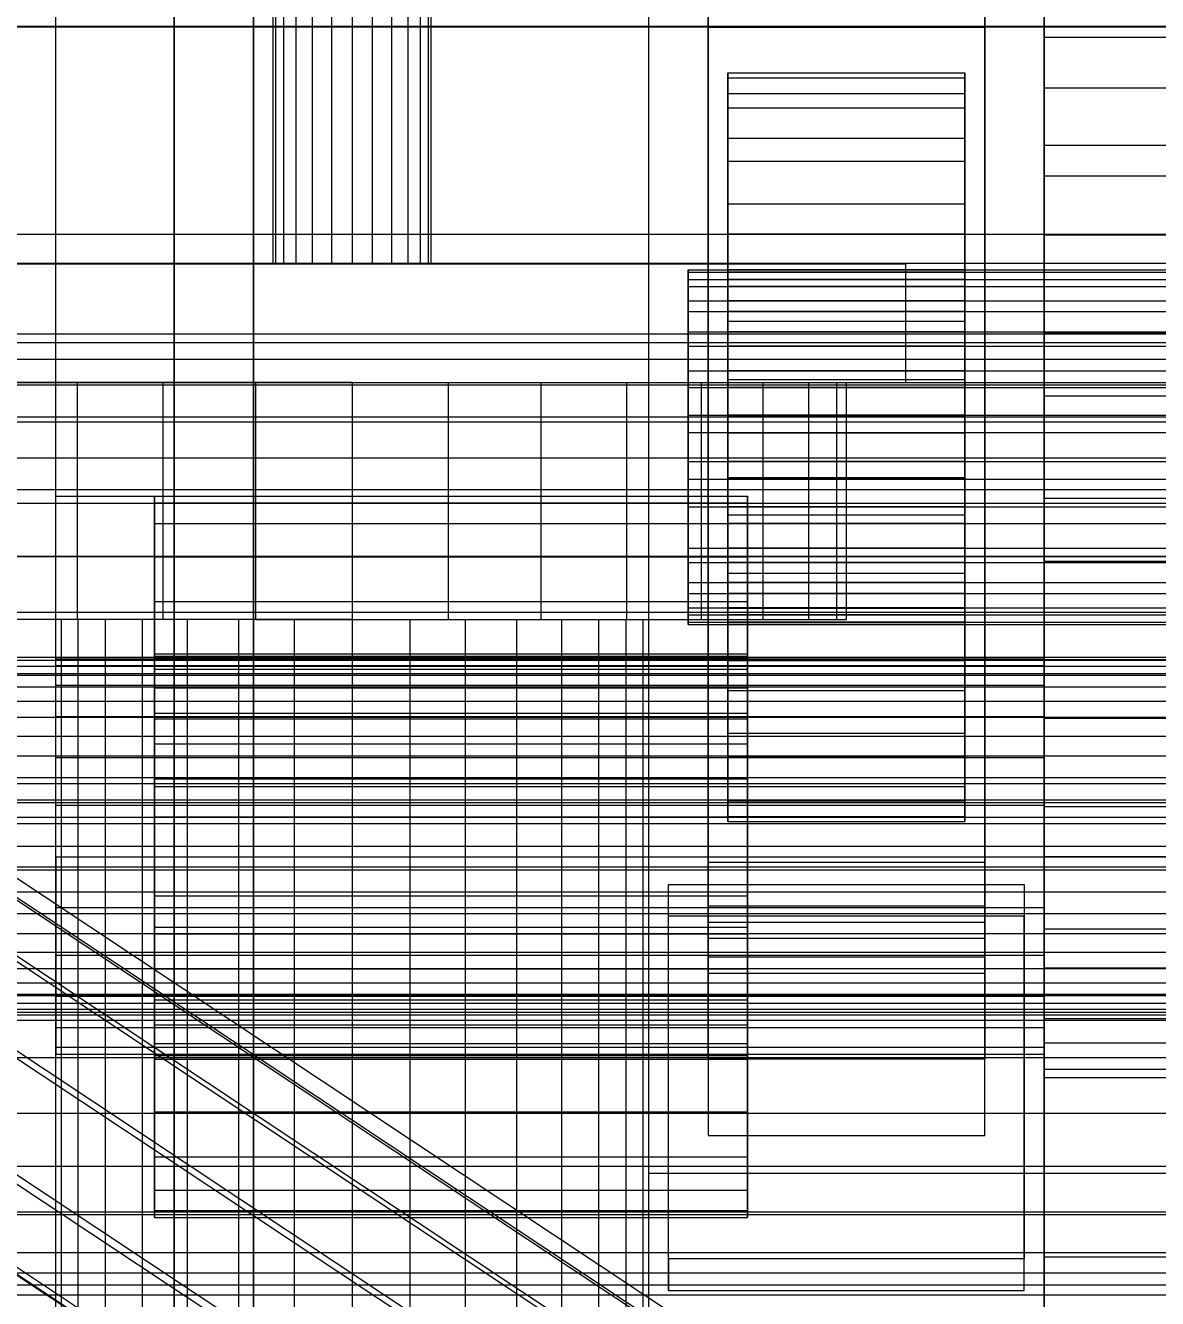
# Model space of a CAD drawing. Header units: millimetres. Extents: x -1970 to 34302, y -65268 to 6837.
# Drawn here: x -301.5 to -244.3, y -34964.4 to -34899.9 of the extents above; entities that cross this region are included whole.
import ezdxf

# ---------------------------------------------------------------- set-up
doc = ezdxf.new("R2010")
doc.units = ezdxf.units.MM
for name, color, linetype, lineweight in [('COTAS_O', 1, 'Continuous', 0), ('COTAS_P', 1, 'Continuous', 0), ('frontal_briquetadora', 7, 'Continuous', 0), ('frontal_C01', 7, 'Continuous', 0), ('frontal_C02', 7, 'Continuous', 0), ('frontal_C05', 7, 'Continuous', 0), ('frontal_C07', 7, 'Continuous', 0), ('frontal_mezcladora', 7, 'Continuous', 0), ('frontal_tolva_provisional', 7, 'Continuous', 0)]:
    doc.layers.add(name, color=color, linetype=linetype, lineweight=lineweight)
doc.dimstyles.new('R19_100', dxfattribs={"dimtxt": 250, "dimasz": 150, "dimexe": 150, "dimexo": 80, "dimgap": 100, "dimtad": 1, "dimtih": 1, "dimtoh": 1, "dimdsep": 46, "dimcen": 0.09, "dimadec": 0, "dimazin": 0, "dimtfac": 1, "dimtdec": 4, "dimtofl": 0, "dimtmove": 0, "dimatfit": 3, "dimfxl": 1, "dimtolj": 1, "dimtzin": 0, "dimarcsym": 0})

# ---------------------------------------------------------------- blocks, each defined once
blk = doc.blocks.new('*D38')
at = {"layer": 'COTAS_O', "color": 0, "lineweight": -2, "transparency": 16777216}
for p, q in [((-570, -33700), (200, -33700)), ((50, -34750), (50, -33850)), ((-570, -34900), (200, -34900))]:
    blk.add_line(p, q, dxfattribs=at)
at = {"layer": 'COTAS_O', "color": 0, "transparency": 16777216}
for points in [[(25, -33850), (75, -33850), (50, -33700)], [(25, -34750), (75, -34750), (50, -34900)]]:
    blk.add_solid(points, dxfattribs=at)
at = {"layer": 'Defpoints', "color": 0, "transparency": 16777216}
for p in [(-650, -33700), (50, -33700), (-650, -34900)]:
    blk.add_point(p, dxfattribs=at)
blk = doc.blocks.new('*D39')
at = {"layer": 'COTAS_O', "color": 0, "lineweight": -2, "transparency": 16777216}
for p, q in [((-650, -34820), (-650, -34050)), ((650, -34820), (650, -34050)), ((-500, -34200), (500, -34200))]:
    blk.add_line(p, q, dxfattribs=at)
at = {"layer": 'COTAS_O', "color": 0, "transparency": 16777216}
for points in [[(-500, -34175), (-500, -34225), (-650, -34200)], [(500, -34175), (500, -34225), (650, -34200)]]:
    blk.add_solid(points, dxfattribs=at)
at = {"layer": 'Defpoints', "color": 0, "transparency": 16777216}
for p in [(650, -34200), (-650, -34900), (650, -34900)]:
    blk.add_point(p, dxfattribs=at)
blk = doc.blocks.new('*D42')
at = {"layer": 'COTAS_P', "color": 0, "lineweight": -2, "transparency": 16777216}
for p, q in [((-724, -34900), (46, -34900)), ((-104, -35850), (-104, -35050)), ((-724, -36000), (46, -36000))]:
    blk.add_line(p, q, dxfattribs=at)
at = {"layer": 'COTAS_P', "color": 0, "transparency": 16777216}
for points in [[(-129, -35050), (-79, -35050), (-104, -34900)], [(-129, -35850), (-79, -35850), (-104, -36000)]]:
    blk.add_solid(points, dxfattribs=at)
at = {"layer": 'Defpoints', "color": 0, "transparency": 16777216}
for p in [(-804, -34900), (-104, -34900), (-804, -36000)]:
    blk.add_point(p, dxfattribs=at)

msp = doc.modelspace()

# ---------------------------------------------------------------- linework, layer by layer
at = {"layer": 'frontal_briquetadora'}
for p, q in [((-1330, -34940), (340, -34940)), ((-1330, -34950), (340, -34950))]:
    msp.add_line(p, q, dxfattribs=at)
at = {"layer": 'frontal_C01'}
for p, q in [((-250, -32680.37), (-250, -35735.764)), ((-250, -35740.498), (-250, -32685.104)), ((-311.15, -34915.54), (311.15, -34915.54)), ((-311.15, -34915.982), (311.15, -34915.982)), ((-311.15, -34916.825), (311.15, -34916.825)), ((-311.15, -34918.122), (311.15, -34918.122)), ((-311.15, -34919.749), (311.15, -34919.749)), ((-311.15, -34921.813), (311.15, -34921.813)), ((-332.629, -34923.698), (-148.32, -35046.029)), ((-331.181, -34923.69), (-146.872, -35046.022)), ((-311.15, -34924.115), (311.15, -34924.115)), ((-334.938, -34925.145), (-150.629, -35047.476)), ((-330.692, -34925.124), (-146.383, -35047.455)), ((-311.15, -34926.804), (311.15, -34926.804)), ((-355.53, -34927.555), (-141.731, -35069.46)), ((-355.017, -34927.553), (-141.218, -35069.457)), ((-337.95, -34927.934), (-153.641, -35050.265)), ((-331.197, -34927.9), (-146.887, -35050.232)), ((-354.844, -34928.061), (-141.045, -35069.965)), ((-311.15, -34929.623), (311.15, -34929.623)), ((-341.461, -34931.874), (-157.152, -35054.205)), ((-332.659, -34931.83), (-148.35, -35054.162)), ((-440, -34931.906), (440, -34931.906)), ((-440, -34932.063), (440, -34932.063)), ((-440, -34932.361), (440, -34932.361)), ((-440, -34932.821), (440, -34932.821)), ((311.15, -34932.755), (-311.15, -34932.755)), ((-440, -34933.398), (440, -34933.398)), ((-440, -34934.129), (440, -34934.129)), ((-440, -34934.944), (440, -34934.944)), ((-440, -34935.897), (440, -34935.897)), ((-311.15, -34935.899), (311.15, -34935.899)), ((-440, -34936.896), (440, -34936.896)), ((-334.981, -34936.646), (-150.672, -35058.977)), ((440, -34938.006), (-440, -34938.006)), ((-440, -34939.12), (440, -34939.12)), ((-311.15, -34939.26), (311.15, -34939.26)), ((-440, -34940.311), (440, -34940.311)), ((-440, -34941.464), (440, -34941.464)), ((-440, -34942.655), (440, -34942.655)), ((-311.15, -34942.515), (311.15, -34942.515)), ((-440, -34943.769), (440, -34943.769)), ((-440, -34944.879), (440, -34944.879)), ((-440, -34945.878), (440, -34945.878)), ((-311.15, -34945.876), (311.15, -34945.876)), ((-440, -34946.831), (440, -34946.831)), ((-440, -34947.646), (440, -34947.646)), ((-440, -34948.377), (440, -34948.377)), ((-440, -34948.954), (440, -34948.954)), ((-311.15, -34949.02), (311.15, -34949.02)), ((-440, -34949.414), (440, -34949.414)), ((-440, -34949.712), (440, -34949.712)), ((-440, -34949.869), (440, -34949.869)), ((-450, -34950.263), (450, -34950.263)), ((-311.15, -34952.152), (311.15, -34952.152)), ((-311.15, -34954.971), (311.15, -34954.971)), ((-311.15, -34957.66), (311.15, -34957.66)), ((-311.15, -34959.962), (311.15, -34959.962)), ((-311.15, -34962.026), (311.15, -34962.026)), ((450, -34963.07), (-450, -34963.07)), ((-311.15, -34963.653), (311.15, -34963.653))]:
    msp.add_line(p, q, dxfattribs=at)
at = {"layer": 'frontal_C02'}
for p, q in [((-250, -32976.99), (-250, -35767.535)), ((-250, -35772.314), (-250, -32981.769)), ((-425, -34911.965), (425, -34911.965)), ((425, -34923.441), (-425, -34923.441)), ((425, -34926.812), (-425, -34926.812)), ((-425, -34938.288), (425, -34938.288))]:
    msp.add_line(p, q, dxfattribs=at)
at = {"layer": 'frontal_C05'}
for p, q in [((-300, -34923.75), (-300, -34858)), ((-300, -34918), (-300, -34858)), ((-289, -34912), (-289, -34858)), ((-288.864, -34912), (-288.864, -34858)), ((-288.464, -34912), (-288.464, -34858)), ((-287.828, -34912), (-287.828, -34858)), ((-287, -34912), (-287, -34858)), ((-286.035, -34912), (-286.035, -34858)), ((-285, -34858), (-285, -34912)), ((-283.965, -34912), (-283.965, -34858)), ((-283, -34912), (-283, -34858)), ((-282.172, -34912), (-282.172, -34858)), ((-281.536, -34912), (-281.536, -34858)), ((-281.136, -34912), (-281.136, -34858)), ((-281, -34912), (-281, -34858)), ((-270, -34923.75), (-270, -34858)), ((-270, -34918), (-270, -34858)), ((-250, -34897.285), (-250, -34903.794)), ((-250, -34903.794), (-250, -34906)), ((-250, -34906), (250, -34906)), ((-250, -34913.854), (-250, -34906.903)), ((-313, -34912), (-257, -34912)), ((-288.864, -34912), (-289, -34912)), ((-288.464, -34912), (-288.864, -34912)), ((-287.828, -34912), (-288.464, -34912)), ((-287, -34912), (-287.828, -34912)), ((-286.035, -34912), (-287, -34912)), ((-286.035, -34912), (-285, -34912)), ((-285, -34912), (-283.965, -34912)), ((-283.965, -34912), (-283, -34912)), ((-283, -34912), (-282.172, -34912)), ((-282.172, -34912), (-281.536, -34912)), ((-281.536, -34912), (-281.136, -34912)), ((-281.136, -34912), (-281, -34912)), ((-257, -34918), (-257, -34912)), ((-250, -34926.38), (-250, -34913.854)), ((-313, -34918), (-257, -34918)), ((-298.889, -34918), (-302.678, -34918)), ((-300, -34918), (-270, -34918)), ((-294.567, -34918), (-298.889, -34918)), ((-298.889, -34930), (-298.889, -34918)), ((-289.877, -34918), (-294.567, -34918)), ((-294.567, -34930), (-294.567, -34918)), ((-285, -34918), (-289.877, -34918)), ((-289.877, -34930), (-289.877, -34918)), ((-285, -34918), (-280.123, -34918)), ((-285, -34918), (-285, -34930)), ((-280.123, -34918), (-275.433, -34918)), ((-280.123, -34930), (-280.123, -34918)), ((-275.433, -34918), (-271.111, -34918)), ((-275.433, -34930), (-275.433, -34918)), ((-271.111, -34918), (-267.322, -34918)), ((-271.111, -34930), (-271.111, -34918)), ((-270, -34918), (270, -34918)), ((-270, -34958), (-270, -34918)), ((-267.322, -34918), (-264.213, -34918)), ((-267.322, -34930), (-267.322, -34918)), ((-264.213, -34918), (-261.903, -34918)), ((-264.213, -34930), (-264.213, -34918)), ((-261.903, -34918), (-260.48, -34918)), ((-261.903, -34930), (-261.903, -34918)), ((-260.48, -34918), (-260, -34918)), ((-260.48, -34930), (-260.48, -34918)), ((-260, -34930), (-260, -34918)), ((-300, -34923.75), (-270, -34923.75)), ((-295, -34931.75), (-295, -34923.75)), ((-295, -34923.75), (-295, -34924.101)), ((-295, -34923.75), (-265, -34923.75)), ((-295, -34931.947), (-295, -34924.101)), ((-295, -34924.101), (-295, -34925.139)), ((-295, -34924.101), (-265, -34924.101)), ((-265, -34924.101), (-265, -34923.75)), ((-265, -34923.75), (-265, -34931.75)), ((-265, -34925.139), (-265, -34924.101)), ((-265, -34924.101), (-265, -34931.947)), ((-295, -34932.53), (-295, -34925.139)), ((-295, -34925.139), (-295, -34926.826)), ((-295, -34925.139), (-265, -34925.139)), ((-265, -34926.826), (-265, -34925.139)), ((-265, -34925.139), (-265, -34932.53)), ((-250, -34942), (-250, -34926.38)), ((-295, -34933.477), (-295, -34926.826)), ((-295, -34926.826), (-295, -34929.095)), ((-295, -34926.826), (-265, -34926.826)), ((-265, -34929.095), (-265, -34926.826)), ((-265, -34926.826), (-265, -34933.477)), ((-295, -34934.752), (-295, -34929.095)), ((-295, -34929.095), (-295, -34931.861)), ((-295, -34929.095), (-265, -34929.095)), ((-265, -34931.861), (-265, -34929.095)), ((-265, -34929.095), (-265, -34934.752)), ((-298.889, -34930), (-302.678, -34930)), ((-299.712, -34930), (-300, -34930)), ((-300, -35050), (-300, -34930)), ((-298.858, -34930), (-299.712, -34930)), ((-299.712, -35050), (-299.712, -34930)), ((-294.567, -34930), (-298.889, -34930)), ((-297.472, -34930), (-298.858, -34930)), ((-298.858, -35050), (-298.858, -34930)), ((-295.607, -34930), (-297.472, -34930)), ((-297.472, -35050), (-297.472, -34930)), ((-293.334, -34930), (-295.607, -34930)), ((-295.607, -35050), (-295.607, -34930)), ((-289.877, -34930), (-294.567, -34930)), ((-290.74, -34930), (-293.334, -34930)), ((-293.334, -35050), (-293.334, -34930)), ((-287.926, -34930), (-290.74, -34930)), ((-290.74, -35050), (-290.74, -34930)), ((-289.877, -34930), (-285, -34930)), ((-285, -34930), (-287.926, -34930)), ((-287.926, -35050), (-287.926, -34930)), ((-285, -34930), (-282.074, -34930)), ((-285, -34930), (-285, -35050)), ((-285, -34930), (-280.123, -34930)), ((-282.074, -34930), (-279.26, -34930)), ((-282.074, -35050), (-282.074, -34930)), ((-280.123, -34930), (-275.433, -34930)), ((-279.26, -34930), (-276.666, -34930)), ((-279.26, -35050), (-279.26, -34930)), ((-276.666, -34930), (-274.393, -34930)), ((-276.666, -35050), (-276.666, -34930)), ((-275.433, -34930), (-271.111, -34930)), ((-274.393, -34930), (-272.528, -34930)), ((-274.393, -35050), (-274.393, -34930)), ((-272.528, -34930), (-271.142, -34930)), ((-272.528, -35050), (-272.528, -34930)), ((-271.142, -34930), (-270.288, -34930)), ((-271.142, -35050), (-271.142, -34930)), ((-271.111, -34930), (-267.322, -34930)), ((-270.288, -34930), (-270, -34930)), ((-270.288, -35050), (-270.288, -34930)), ((-270, -35050), (-270, -34930)), ((-267.322, -34930), (-264.213, -34930)), ((-264.213, -34930), (-261.903, -34930)), ((-261.903, -34930), (-260.48, -34930)), ((-260.48, -34930), (-260, -34930)), ((-295, -34931.947), (-295, -34931.75)), ((-265, -34931.75), (-295, -34931.75)), ((-295, -34936.305), (-295, -34931.861)), ((-295, -34931.861), (-295, -34935.016)), ((-295, -34931.861), (-265, -34931.861)), ((-265, -34931.75), (-265, -34931.947)), ((-265, -34935.016), (-265, -34931.861)), ((-265, -34931.861), (-265, -34936.305)), ((-300, -34932.341), (-300, -34932)), ((-250, -34932), (-300, -34932)), ((-300, -34933.34), (-300, -34932.341)), ((-250, -34932.341), (-300, -34932.341)), ((-295, -34932.53), (-295, -34931.947)), ((-265, -34931.947), (-295, -34931.947)), ((-265, -34931.947), (-265, -34932.53)), ((-250, -34932.341), (-250, -34932)), ((-250, -34933.34), (-250, -34932.341)), ((-295, -34933.477), (-295, -34932.53)), ((-265, -34932.53), (-295, -34932.53)), ((-265, -34932.53), (-265, -34933.477)), ((-300, -34934.929), (-300, -34933.34)), ((-250, -34933.34), (-300, -34933.34)), ((-295, -34934.752), (-295, -34933.477)), ((-265, -34933.477), (-295, -34933.477)), ((-265, -34933.477), (-265, -34934.752)), ((-250, -34934.929), (-250, -34933.34)), ((-300, -34937), (-300, -34934.929)), ((-250, -34934.929), (-300, -34934.929)), ((-295, -34936.305), (-295, -34934.752)), ((-265, -34934.752), (-295, -34934.752)), ((-295, -34938.077), (-295, -34935.016)), ((-295, -34935.016), (-295, -34938.44)), ((-295, -34935.016), (-265, -34935.016)), ((-265, -34934.752), (-265, -34936.305)), ((-265, -34938.44), (-265, -34935.016)), ((-265, -34935.016), (-265, -34938.077)), ((-250, -34937), (-250, -34934.929)), ((-295, -34938.077), (-295, -34936.305)), ((-265, -34936.305), (-295, -34936.305)), ((-265, -34936.305), (-265, -34938.077)), ((-300, -34939.412), (-300, -34937)), ((-250, -34937), (-300, -34937)), ((-250, -34939.412), (-250, -34937)), ((-295, -34940), (-295, -34938.077)), ((-265, -34938.077), (-295, -34938.077)), ((-265, -34938.077), (-265, -34940)), ((-295, -34940), (-295, -34938.44)), ((-295, -34938.44), (-295, -34942)), ((-295, -34938.44), (-265, -34938.44)), ((-265, -34942), (-265, -34938.44)), ((-265, -34938.44), (-265, -34940)), ((-300, -34942), (-300, -34939.412)), ((-250, -34939.412), (-300, -34939.412)), ((-250, -34942), (-250, -34939.412)), ((-295, -34942), (-295, -34940)), ((-265, -34940), (-295, -34940)), ((-265, -34940), (-265, -34942)), ((-300, -34942), (-300, -34944.588)), ((-300, -34942), (-250, -34942)), ((-295, -34942), (-265, -34942)), ((-295, -34942), (-295, -34944)), ((-295, -34945.56), (-295, -34942)), ((-265, -34942), (-265, -34945.56)), ((-265, -34944), (-265, -34942)), ((250, -34942), (-250, -34942)), ((-250, -34942), (-250, -34957.62)), ((-250, -34944.588), (-250, -34942)), ((-295, -34944), (-295, -34945.56)), ((-265, -34944), (-295, -34944)), ((-295, -34944), (-295, -34945.923)), ((-265, -34945.56), (-265, -34944)), ((-265, -34945.923), (-265, -34944)), ((-300, -34944.588), (-300, -34947)), ((-250, -34944.588), (-300, -34944.588)), ((-250, -34944.588), (-250, -34947)), ((-295, -34945.56), (-265, -34945.56)), ((-295, -34948.984), (-295, -34945.56)), ((-295, -34945.923), (-295, -34948.984)), ((-265, -34945.923), (-295, -34945.923)), ((-295, -34945.923), (-295, -34947.695)), ((-265, -34945.56), (-265, -34948.984)), ((-265, -34948.984), (-265, -34945.923)), ((-265, -34947.695), (-265, -34945.923)), ((-300, -34947), (-300, -34949.071)), ((-250, -34947), (-300, -34947)), ((-250, -34947), (-250, -34949.071)), ((-295, -34947.695), (-295, -34952.139)), ((-265, -34947.695), (-295, -34947.695)), ((-295, -34947.695), (-295, -34949.248)), ((-265, -34952.139), (-265, -34947.695)), ((-265, -34949.248), (-265, -34947.695)), ((-300, -34949.071), (-300, -34950.66)), ((-250, -34949.071), (-300, -34949.071)), ((-295, -34948.984), (-265, -34948.984)), ((-295, -34952.139), (-295, -34948.984)), ((-295, -34949.248), (-295, -34954.905)), ((-265, -34949.248), (-295, -34949.248)), ((-295, -34949.248), (-295, -34950.523)), ((-265, -34948.984), (-265, -34952.139)), ((-265, -34954.905), (-265, -34949.248)), ((-265, -34950.523), (-265, -34949.248)), ((-250, -34949.071), (-250, -34950.66)), ((-295, -34950.523), (-295, -34957.174)), ((-265, -34950.523), (-295, -34950.523)), ((-295, -34950.523), (-295, -34951.47)), ((-265, -34957.174), (-265, -34950.523)), ((-265, -34951.47), (-265, -34950.523)), ((-300, -34950.66), (-300, -34951.659)), ((-250, -34950.66), (-300, -34950.66)), ((-250, -34950.66), (-250, -34951.659)), ((-300, -34951.659), (-300, -34952)), ((-250, -34951.659), (-300, -34951.659)), ((-295, -34951.47), (-295, -34958.861)), ((-265, -34951.47), (-295, -34951.47)), ((-295, -34951.47), (-295, -34952.053)), ((-265, -34958.861), (-265, -34951.47)), ((-265, -34952.053), (-265, -34951.47)), ((-250, -34951.659), (-250, -34952)), ((-250, -34952), (-300, -34952)), ((-295, -34952.053), (-295, -34959.899)), ((-265, -34952.053), (-295, -34952.053)), ((-295, -34952.053), (-295, -34952.25)), ((-295, -34952.139), (-265, -34952.139)), ((-295, -34954.905), (-295, -34952.139)), ((-295, -34952.25), (-295, -34960.25)), ((-265, -34952.25), (-295, -34952.25)), ((-265, -34959.899), (-265, -34952.053)), ((-265, -34952.25), (-265, -34952.053)), ((-265, -34952.139), (-265, -34954.905)), ((-265, -34960.25), (-265, -34952.25)), ((-295, -34954.905), (-265, -34954.905)), ((-295, -34957.174), (-295, -34954.905)), ((-265, -34954.905), (-265, -34957.174)), ((-295, -34957.174), (-265, -34957.174)), ((-295, -34958.861), (-295, -34957.174)), ((-265, -34957.174), (-265, -34958.861)), ((-250, -34957.62), (-250, -34970.146)), ((-270, -34958), (270, -34958)), ((-295, -34958.861), (-265, -34958.861)), ((-295, -34959.899), (-295, -34958.861)), ((-265, -34958.861), (-265, -34959.899)), ((-295, -34959.899), (-265, -34959.899)), ((-295, -34960.25), (-295, -34959.899)), ((-265, -34959.899), (-265, -34960.25)), ((-295, -34960.25), (-265, -34960.25))]:
    msp.add_line(p, q, dxfattribs=at)
at = {"layer": 'frontal_C07'}
for p, q in [((-250, -34874.757), (-250, -35224.757)), ((-250, -35229.741), (-250, -34879.741)), ((-250, -34962.251), (-250, -34883.401)), ((-250, -34968.232), (-250, -34889.381)), ((-250, -34900.544), (-250, -34894.942)), ((-267, -34944.507), (-267, -34896.662)), ((-253, -34896.662), (-253, -34944.507)), ((-250, -34896.903), (-250, -34903.099)), ((-267, -34897.467), (-267, -34945.311)), ((-253, -34945.311), (-253, -34897.467)), ((-267, -34900.042), (-267, -34899.237)), ((-267, -34947.081), (-267, -34899.237)), ((-253, -34899.237), (-253, -34900.042)), ((-253, -34899.237), (-253, -34947.081)), ((-253, -34900.042), (-267, -34900.042)), ((-267, -34900.042), (-267, -34947.886)), ((-253, -34947.886), (-253, -34900.042)), ((-250, -34907.559), (-250, -34900.544)), ((-250, -34900.544), (250, -34900.544)), ((-266, -34912.307), (-266, -34902.339)), ((-266, -34902.339), (-266, -34902.589)), ((-266, -34902.339), (-254, -34902.339)), ((-266, -34903.38), (-266, -34902.339)), ((-266, -34912.425), (-266, -34902.589)), ((-266, -34902.589), (-266, -34904.112)), ((-266, -34902.589), (-254, -34902.589)), ((-254, -34902.589), (-254, -34902.339)), ((-254, -34902.339), (-254, -34912.307)), ((-254, -34902.339), (-254, -34903.38)), ((-254, -34904.112), (-254, -34902.589)), ((-254, -34902.589), (-254, -34912.425)), ((-266, -34912.8), (-266, -34903.38)), ((-266, -34903.38), (-254, -34903.38)), ((-266, -34905.641), (-266, -34903.38)), ((-254, -34903.38), (-254, -34912.8)), ((-254, -34903.38), (-254, -34905.641)), ((-250, -34903.099), (-250, -34910.535)), ((-250, -34903.099), (250, -34903.099)), ((-266, -34913.146), (-266, -34904.112)), ((-266, -34904.112), (-266, -34906.805)), ((-266, -34904.112), (-254, -34904.112)), ((-254, -34906.805), (-254, -34904.112)), ((-254, -34904.112), (-254, -34913.146)), ((-266, -34913.87), (-266, -34905.641)), ((-266, -34905.641), (-254, -34905.641)), ((-266, -34908.967), (-266, -34905.641)), ((-254, -34905.641), (-254, -34913.87)), ((-254, -34905.641), (-254, -34908.967)), ((-266, -34914.422), (-266, -34906.805)), ((-266, -34906.805), (-266, -34910.484)), ((-266, -34906.805), (-254, -34906.805)), ((-254, -34910.484), (-254, -34906.805)), ((-254, -34906.805), (-254, -34914.422)), ((-250, -34915.509), (-250, -34907.559)), ((-250, -34907.559), (250, -34907.559)), ((-266, -34915.446), (-266, -34908.967)), ((-266, -34908.967), (-254, -34908.967)), ((-266, -34913.132), (-266, -34908.967)), ((-254, -34908.967), (-254, -34915.446)), ((-254, -34908.967), (-254, -34913.132)), ((-266, -34916.165), (-266, -34910.484)), ((-266, -34910.484), (-266, -34914.899)), ((-266, -34910.484), (-254, -34910.484)), ((-254, -34914.899), (-254, -34910.484)), ((-254, -34910.484), (-254, -34916.165)), ((-250, -34910.535), (-250, -34918.703)), ((-250, -34910.535), (250, -34910.535)), ((-268, -34912.8), (-268, -34912.307)), ((-268, -34912.307), (-268, -34912.425)), ((-268, -34912.307), (268, -34912.307)), ((-268, -34912.425), (-268, -34913.146)), ((-268, -34912.425), (268, -34912.425)), ((-266, -34912.425), (-266, -34912.307)), ((-254, -34912.307), (-266, -34912.307)), ((-266, -34912.307), (-266, -34912.8)), ((-266, -34913.146), (-266, -34912.425)), ((-254, -34912.425), (-266, -34912.425)), ((-254, -34912.307), (-254, -34912.425)), ((-254, -34912.8), (-254, -34912.307)), ((-254, -34912.425), (-254, -34913.146)), ((-268, -34913.87), (-268, -34912.8)), ((-268, -34912.8), (268, -34912.8)), ((-268, -34913.146), (-268, -34914.422)), ((-268, -34913.146), (268, -34913.146)), ((-254, -34912.8), (-266, -34912.8)), ((-266, -34912.8), (-266, -34913.87)), ((-266, -34917.419), (-266, -34913.132)), ((-266, -34913.132), (-254, -34913.132)), ((-266, -34917.852), (-266, -34913.132)), ((-266, -34914.422), (-266, -34913.146)), ((-254, -34913.146), (-266, -34913.146)), ((-254, -34913.87), (-254, -34912.8)), ((-254, -34913.132), (-254, -34917.419)), ((-254, -34913.132), (-254, -34917.852)), ((-254, -34913.146), (-254, -34914.422)), ((-268, -34915.446), (-268, -34913.87)), ((-268, -34913.87), (268, -34913.87)), ((-268, -34914.422), (-268, -34916.165)), ((-268, -34914.422), (268, -34914.422)), ((-254, -34913.87), (-266, -34913.87)), ((-266, -34913.87), (-266, -34915.446)), ((-266, -34916.165), (-266, -34914.422)), ((-254, -34914.422), (-266, -34914.422)), ((-254, -34915.446), (-254, -34913.87)), ((-254, -34914.422), (-254, -34916.165)), ((-266, -34918.256), (-266, -34914.899)), ((-266, -34914.899), (-266, -34919.749)), ((-266, -34914.899), (-254, -34914.899)), ((-254, -34919.749), (-254, -34914.899)), ((-254, -34914.899), (-254, -34918.256)), ((-268, -34917.419), (-268, -34915.446)), ((-268, -34915.446), (268, -34915.446)), ((-254, -34915.446), (-266, -34915.446)), ((-266, -34915.446), (-266, -34917.419)), ((-254, -34917.419), (-254, -34915.446)), ((-250, -34923.852), (-250, -34915.509)), ((-250, -34915.509), (250, -34915.509)), ((-268, -34916.165), (-268, -34918.256)), ((-268, -34916.165), (268, -34916.165)), ((-266, -34918.256), (-266, -34916.165)), ((-254, -34916.165), (-266, -34916.165)), ((-254, -34916.165), (-254, -34918.256)), ((-268, -34919.655), (-268, -34917.419)), ((-268, -34917.419), (268, -34917.419)), ((-254, -34917.419), (-266, -34917.419)), ((-266, -34917.419), (-266, -34919.655)), ((-254, -34919.655), (-254, -34917.419)), ((-268, -34918.256), (-268, -34920.553)), ((-268, -34918.256), (268, -34918.256)), ((-266, -34919.655), (-266, -34917.852)), ((-266, -34917.852), (-254, -34917.852)), ((-266, -34922.806), (-266, -34917.852)), ((-266, -34920.553), (-266, -34918.256)), ((-254, -34918.256), (-266, -34918.256)), ((-254, -34917.852), (-254, -34919.655)), ((-254, -34917.852), (-254, -34922.806)), ((-254, -34918.256), (-254, -34920.553)), ((-250, -34918.703), (-250, -34927.046)), ((250, -34918.703), (-250, -34918.703)), ((-268, -34922.001), (-268, -34919.655)), ((-268, -34919.655), (268, -34919.655)), ((-254, -34919.655), (-266, -34919.655)), ((-266, -34919.655), (-266, -34922.001)), ((-266, -34919.749), (-266, -34920.553)), ((-254, -34919.749), (-266, -34919.749)), ((-266, -34919.749), (-266, -34924.702)), ((-254, -34922.001), (-254, -34919.655)), ((-254, -34920.553), (-254, -34919.749)), ((-254, -34924.702), (-254, -34919.749)), ((-268, -34920.553), (-268, -34922.9)), ((268, -34920.553), (-268, -34920.553)), ((-266, -34920.553), (-254, -34920.553)), ((-266, -34922.9), (-266, -34920.553)), ((-254, -34920.553), (-254, -34922.9)), ((-268, -34924.299), (-268, -34922.001)), ((-268, -34922.001), (268, -34922.001)), ((-266, -34922.001), (-266, -34922.806)), ((-254, -34922.001), (-266, -34922.001)), ((-266, -34922.001), (-266, -34924.299)), ((-254, -34922.806), (-254, -34922.001)), ((-254, -34924.299), (-254, -34922.001)), ((-266, -34922.806), (-254, -34922.806)), ((-266, -34927.656), (-266, -34922.806)), ((-254, -34922.806), (-254, -34927.656)), ((-268, -34922.9), (-268, -34925.136)), ((-268, -34922.9), (268, -34922.9)), ((-266, -34925.136), (-266, -34922.9)), ((-266, -34922.9), (-266, -34924.702)), ((-254, -34922.9), (-266, -34922.9)), ((-254, -34924.702), (-254, -34922.9)), ((-254, -34922.9), (-254, -34925.136)), ((-250, -34932.02), (-250, -34923.852)), ((-250, -34923.852), (250, -34923.852)), ((-268, -34926.39), (-268, -34924.299)), ((-268, -34924.299), (268, -34924.299)), ((-266, -34924.299), (-266, -34927.656)), ((-254, -34924.299), (-266, -34924.299)), ((-266, -34924.299), (-266, -34926.39)), ((-266, -34924.702), (-266, -34929.423)), ((-266, -34924.702), (-254, -34924.702)), ((-254, -34927.656), (-254, -34924.299)), ((-254, -34926.39), (-254, -34924.299)), ((-254, -34929.423), (-254, -34924.702)), ((-268, -34925.136), (-268, -34927.109)), ((-268, -34925.136), (268, -34925.136)), ((-266, -34927.109), (-266, -34925.136)), ((-266, -34925.136), (-266, -34929.423)), ((-254, -34925.136), (-266, -34925.136)), ((-254, -34929.423), (-254, -34925.136)), ((-254, -34925.136), (-254, -34927.109)), ((-268, -34928.133), (-268, -34926.39)), ((-268, -34926.39), (268, -34926.39)), ((-266, -34926.39), (-266, -34932.07)), ((-254, -34926.39), (-266, -34926.39)), ((-266, -34926.39), (-266, -34928.133)), ((-254, -34932.07), (-254, -34926.39)), ((-254, -34928.133), (-254, -34926.39)), ((-268, -34927.109), (-268, -34928.684)), ((-268, -34927.109), (268, -34927.109)), ((-266, -34928.684), (-266, -34927.109)), ((-266, -34927.109), (-266, -34933.588)), ((-254, -34927.109), (-266, -34927.109)), ((-254, -34933.588), (-254, -34927.109)), ((-254, -34927.109), (-254, -34928.684)), ((-250, -34927.046), (-250, -34934.996)), ((-250, -34927.046), (250, -34927.046)), ((-266, -34927.656), (-254, -34927.656)), ((-266, -34932.07), (-266, -34927.656)), ((-254, -34927.656), (-254, -34932.07)), ((-268, -34929.408), (-268, -34928.133)), ((-268, -34928.133), (268, -34928.133)), ((-266, -34928.133), (-266, -34935.75)), ((-254, -34928.133), (-266, -34928.133)), ((-266, -34928.133), (-266, -34929.408)), ((-254, -34935.75), (-254, -34928.133)), ((-254, -34929.408), (-254, -34928.133)), ((-268, -34928.684), (-268, -34929.755)), ((-268, -34928.684), (268, -34928.684)), ((-266, -34929.755), (-266, -34928.684)), ((-266, -34928.684), (-266, -34936.914)), ((-254, -34928.684), (-266, -34928.684)), ((-254, -34936.914), (-254, -34928.684)), ((-254, -34928.684), (-254, -34929.755)), ((-268, -34930.13), (-268, -34929.408)), ((-268, -34929.408), (268, -34929.408)), ((-268, -34929.755), (-268, -34930.248)), ((-268, -34929.755), (268, -34929.755)), ((-266, -34929.408), (-266, -34938.443)), ((-254, -34929.408), (-266, -34929.408)), ((-266, -34929.408), (-266, -34930.13)), ((-266, -34929.423), (-266, -34933.588)), ((-266, -34929.423), (-254, -34929.423)), ((-266, -34930.248), (-266, -34929.755)), ((-266, -34929.755), (-266, -34939.175)), ((-254, -34929.755), (-266, -34929.755)), ((-254, -34938.443), (-254, -34929.408)), ((-254, -34930.13), (-254, -34929.408)), ((-254, -34933.588), (-254, -34929.423)), ((-254, -34939.175), (-254, -34929.755)), ((-254, -34929.755), (-254, -34930.248)), ((-268, -34930.248), (-268, -34930.13)), ((-268, -34930.13), (268, -34930.13)), ((-268, -34930.248), (268, -34930.248)), ((-266, -34930.13), (-266, -34939.966)), ((-254, -34930.13), (-266, -34930.13)), ((-266, -34930.13), (-266, -34930.248)), ((-266, -34930.248), (-266, -34940.216)), ((-254, -34930.248), (-266, -34930.248)), ((-254, -34939.966), (-254, -34930.13)), ((-254, -34930.248), (-254, -34930.13)), ((-254, -34940.216), (-254, -34930.248)), ((-266, -34932.07), (-254, -34932.07)), ((-266, -34935.75), (-266, -34932.07)), ((-254, -34932.07), (-254, -34935.75)), ((-250, -34939.455), (-250, -34932.02)), ((-250, -34932.02), (250, -34932.02)), ((-266, -34933.588), (-266, -34936.914)), ((-266, -34933.588), (-254, -34933.588)), ((-254, -34936.914), (-254, -34933.588)), ((-250, -34934.996), (-250, -34942.011)), ((-250, -34934.996), (250, -34934.996)), ((-266, -34935.75), (-254, -34935.75)), ((-266, -34938.443), (-266, -34935.75)), ((-254, -34935.75), (-254, -34938.443)), ((-266, -34936.914), (-266, -34939.175)), ((-266, -34936.914), (-254, -34936.914)), ((-254, -34939.175), (-254, -34936.914)), ((-266, -34938.443), (-254, -34938.443)), ((-266, -34939.966), (-266, -34938.443)), ((-254, -34938.443), (-254, -34939.966)), ((-266, -34939.175), (-266, -34940.216)), ((-266, -34939.175), (-254, -34939.175)), ((-254, -34940.216), (-254, -34939.175)), ((-250, -34945.652), (-250, -34939.455)), ((-250, -34939.455), (250, -34939.455)), ((-266, -34939.966), (-254, -34939.966)), ((-266, -34940.216), (-266, -34939.966)), ((-266, -34940.216), (-254, -34940.216)), ((-254, -34939.966), (-254, -34940.216)), ((-250, -34942.011), (-250, -34947.613)), ((-250, -34942.011), (250, -34942.011)), ((-267, -34946.134), (-267, -34942.272)), ((-267, -34942.272), (-253, -34942.272)), ((-267, -34952.239), (-267, -34942.272)), ((-253, -34942.272), (-253, -34946.134)), ((-253, -34942.272), (-253, -34952.239)), ((-269, -34945.007), (-269, -34943.398)), ((-269, -34943.398), (-251, -34943.398)), ((-269, -34962.337), (-269, -34943.398)), ((-251, -34943.398), (-251, -34945.007)), ((-251, -34943.398), (-251, -34962.337)), ((-253, -34944.507), (-267, -34944.507)), ((-267, -34944.507), (-267, -34945.311)), ((-253, -34945.311), (-253, -34944.507)), ((-251, -34945.007), (-269, -34945.007)), ((-269, -34963.946), (-269, -34945.007)), ((-267, -34945.311), (-253, -34945.311)), ((-251, -34963.946), (-251, -34945.007)), ((-250, -34950.188), (-250, -34945.652)), ((-250, -34945.652), (250, -34945.652)), ((-253, -34946.134), (-267, -34946.134)), ((-267, -34946.134), (-267, -34956.101)), ((-253, -34956.101), (-253, -34946.134)), ((-253, -34947.081), (-267, -34947.081)), ((-267, -34947.081), (-267, -34947.886)), ((-253, -34947.886), (-253, -34947.081)), ((-267, -34947.886), (-253, -34947.886)), ((-250, -34947.613), (-250, -34951.42)), ((-250, -34947.613), (250, -34947.613)), ((-250, -34952.753), (-250, -34950.188)), ((-250, -34950.188), (250, -34950.188)), ((-250, -34951.42), (-250, -34953.174)), ((-250, -34951.42), (250, -34951.42)), ((-253, -34952.239), (-267, -34952.239)), ((-267, -34952.239), (-267, -34956.101)), ((-253, -34956.101), (-253, -34952.239)), ((-250, -34953.174), (-250, -34952.753)), ((-250, -34952.753), (250, -34952.753)), ((-250, -34953.174), (250, -34953.174)), ((-267, -34956.101), (-253, -34956.101)), ((-350, -34960.101), (350, -34960.101)), ((-251, -34962.337), (-269, -34962.337)), ((-269, -34962.337), (-269, -34963.946)), ((-251, -34963.946), (-251, -34962.337)), ((-250, -35041.102), (-250, -34962.251)), ((0, -34962.251), (-250, -34962.251)), ((-250, -34962.251), (-250, -34968.232)), ((-269, -34963.946), (-251, -34963.946)), ((350, -34964.188), (-350, -34964.188))]:
    msp.add_line(p, q, dxfattribs=at)
at = {"layer": 'frontal_mezcladora'}
for p, q in [((-750, -34900), (750, -34900)), ((-600, -34900), (600, -34900)), ((-750, -34910.5), (750, -34910.5))]:
    msp.add_line(p, q, dxfattribs=at)
at = {"layer": 'frontal_tolva_provisional'}
for p, q in [((-294, -35070), (-294, -34752)), ((-290, -34752), (-290, -35070)), ((-294, -34852), (-294, -35170)), ((-290, -34852), (-290, -35170)), ((-290, -35175.142), (-290, -34857.142)), ((-290, -35177.713), (-290, -34859.713)), ((-824, -34900), (-300, -34900)), ((-824, -34900), (824, -34900)), ((-804, -34900), (-300, -34900)), ((-804, -34900), (804, -34900)), ((-300, -35450), (-300, -34900)), ((-300, -34920), (-300, -34900)), ((-824, -34920), (-300, -34920)), ((-824, -34920), (824, -34920))]:
    msp.add_line(p, q, dxfattribs=at)

# ---------------------------------------------------------------- dimensions: what is measured, and where the dimension line sits
at = {"layer": 'COTAS_O'}
for p2, distance, picture, middle in [((-650, -33700), -700, '*D38', (50, -34300)), ((650, -34900), 700, '*D39', (0, -34200))]:
    dim = msp.add_aligned_dim(p1=(-650, -34900), p2=p2, distance=distance, text='<> O', dimstyle='R19_100', dxfattribs=at)
    dim.commit()
    dim.dimension.update_dxf_attribs({"geometry": picture, "text_midpoint": middle})
at = {"layer": 'COTAS_P'}
dim = msp.add_aligned_dim(p1=(-804, -36000), p2=(-804, -34900), distance=-700, text='<> P', dimstyle='R19_100', dxfattribs=at)
dim.commit()
dim.dimension.update_dxf_attribs({"geometry": '*D42', "text_midpoint": (-104, -35450)})

doc.saveas('drawing.dxf')
